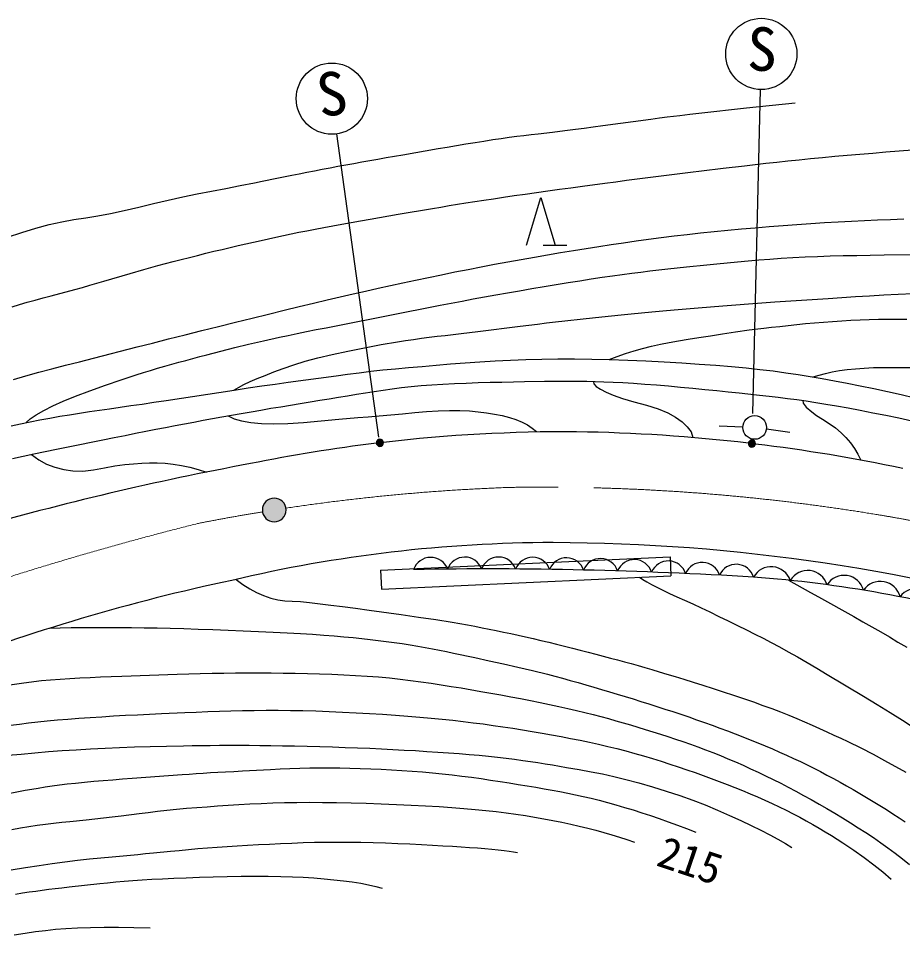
# Model space of a CAD drawing. Units: millimetres, scale not verified. Extents: x 40000 to 680000, y 20000 to 380000.
# Drawn here: x 349342 to 386586, y 291280 to 329886 of the extents above; entities that cross this region are included whole.
import ezdxf
from ezdxf.enums import TextEntityAlignment as Align

# ---------------------------------------------------------------- set-up
doc = ezdxf.new("R2010")
doc.units = ezdxf.units.MM
doc.header["$LTSCALE"] = 1000
doc.linetypes.add('CHAIN', pattern=[18.5, 12, -1.5, 3.5, -1.5])
for name, color, linetype, lineweight in [('M-BGD', 7, 'Continuous', 25), ('M-BMK', 2, 'CHAIN', 13), ('M-BMK-SRVR', 3, 'Continuous', 25), ('M-STR-STRC', 7, 'Continuous', 25)]:
    doc.layers.add(name, color=color, linetype=linetype, lineweight=lineweight)
doc.styles.add('ＭＳ ゴシック', font='')
doc.styles.get('ＭＳ ゴシック').set_extended_font_data('MS Gothic')

msp = doc.modelspace()

# ---------------------------------------------------------------- hatches: boundary and pattern name
at = {"layer": 'M-BGD'}
for points in [[(364720, 312003, 1), (364420, 312003, 0.41421), (364570, 311853, 0.41421)], [(380388, 311970, 0.99999), (380088, 311970, 0.41422), (380238, 311820, 0.41422)]]:
    msp.add_hatch(color=256, dxfattribs=at).paths.add_polyline_path(points)
at = {"layer": 'M-BMK-SRVR'}
msp.add_hatch(color=256, dxfattribs=at).paths.add_polyline_path([(360618, 309173, 1), (359618, 309173, 1)])

# ---------------------------------------------------------------- linework, layer by layer
at = {"layer": 'M-BGD'}
for p, q in [((371446, 320334), (372446, 320334)), ((379853, 312668), (378853, 312705)), ((380848, 312585), (381840, 312457)), ((364600, 306639), (376788, 307201)), ((376788, 307201), (376825, 306402)), ((364600, 306639), (364637, 305840)), ((364637, 305840), (376825, 306402))]:
    msp.add_line(p, q, dxfattribs=at)
for points in [[(348886, 320671), (349487, 320864), (350079, 321044), (350647, 321198), (351179, 321316), (351682, 321406), (352178, 321484), (352686, 321565), (353226, 321666), (353805, 321792), (354412, 321932), (355033, 322078), (355657, 322223), (356273, 322360), (356876, 322485), (357476, 322605), (358076, 322722), (358680, 322839), (359294, 322960), (359604, 323022), (360228, 323147), (360857, 323274), (361174, 323337), (361494, 323401), (361816, 323464), (362141, 323527), (362469, 323590), (362799, 323651), (363131, 323713), (363466, 323774), (363802, 323836), (364141, 323897), (364483, 323958), (364829, 324019), (365178, 324080), (365532, 324141), (367019, 324397), (367409, 324463), (367800, 324529), (368190, 324594), (368576, 324657), (368953, 324717), (369321, 324774), (369674, 324827), (370010, 324874), (370330, 324917), (370638, 324956), (370938, 324991), (371235, 325026), (371832, 325094), (372142, 325130), (372464, 325169), (372804, 325211), (373167, 325259), (373555, 325311), (373959, 325366), (375983, 325642), (376338, 325689), (376661, 325731), (377195, 325798), (377622, 325849), (378005, 325892), (380016, 326112), (382063, 326331)], [(349078, 317734), (349392, 317828), (349716, 317921), (350046, 318013), (350381, 318104), (350718, 318195), (351718, 318463), (352040, 318551), (352353, 318638), (352945, 318809), (354057, 319140), (354622, 319304), (355222, 319470), (355540, 319555), (355868, 319640), (356203, 319727), (356544, 319813), (356889, 319900), (357235, 319986), (357582, 320070), (357926, 320153), (358267, 320234), (358602, 320312), (358929, 320388), (359249, 320461), (359565, 320532), (359879, 320602), (360193, 320670), (360510, 320738), (360831, 320805), (361159, 320873), (361497, 320940), (361846, 321009), (362208, 321079), (362583, 321148), (362967, 321219), (363359, 321289), (363755, 321359), (364153, 321428), (364550, 321497), (365333, 321630), (366789, 321878), (367135, 321936), (367482, 321994), (367832, 322051), (368191, 322108), (368561, 322167), (368947, 322227), (369353, 322288), (369780, 322351), (370226, 322416), (370687, 322482), (371161, 322549), (371642, 322617), (372128, 322684), (372614, 322751), (373098, 322816), (374042, 322943), (374500, 323004), (374955, 323064), (375407, 323123), (375857, 323181), (376306, 323238), (376754, 323295), (377204, 323350), (377655, 323406), (378108, 323461), (379020, 323569), (379921, 323674), (380370, 323726), (380823, 323777), (381281, 323828), (381746, 323878), (382221, 323927), (382709, 323976), (383212, 324024), (383727, 324072), (384250, 324119), (384782, 324165), (385323, 324211), (385873, 324256), (386433, 324300), (387004, 324344)], [(370746, 320334), (371346, 322334), (371946, 320334)], [(349134, 314676), (349658, 314824), (350199, 314972), (350755, 315120), (351327, 315269), (351911, 315419), (352507, 315571), (354353, 316041), (354997, 316206), (355668, 316377), (356361, 316552), (357067, 316730), (357778, 316909), (358489, 317086), (359190, 317260), (359876, 317428), (360538, 317589), (361169, 317741), (361768, 317884), (362343, 318020), (362898, 318151), (363439, 318277), (363968, 318398), (364491, 318516), (365013, 318632), (365537, 318746), (366068, 318860), (366612, 318973), (367164, 319086), (367721, 319199), (368280, 319309), (368841, 319418), (369402, 319525), (369963, 319629), (370522, 319731), (371079, 319830), (371632, 319926), (372179, 320018), (372720, 320107), (373254, 320193), (373783, 320276), (374308, 320357), (374833, 320434), (375358, 320509), (375887, 320581), (376421, 320651), (376963, 320718), (377513, 320782), (378074, 320844), (378642, 320904), (379216, 320960), (379795, 321014), (380378, 321066), (380963, 321115), (381549, 321161), (382135, 321204), (382719, 321244), (383299, 321281), (383869, 321315), (384425, 321345), (384973, 321371), (385520, 321395), (386070, 321416), (386630, 321435)], [(349678, 312856), (349845, 313015), (350092, 313187), (350410, 313370), (350792, 313561), (351230, 313760), (351750, 313972), (352357, 314199), (353013, 314430), (353677, 314656), (354311, 314863), (354612, 314959), (354911, 315052), (355209, 315141), (355505, 315228), (355800, 315313), (356095, 315395), (356391, 315477), (356688, 315557), (356986, 315636), (357286, 315715), (357876, 315868), (358453, 316013), (359041, 316154), (359663, 316298), (360343, 316448), (360709, 316527), (361090, 316607), (361483, 316688), (361888, 316770), (362302, 316853), (362724, 316937), (367107, 317800), (367565, 317888), (368028, 317976), (368496, 318063), (368968, 318148), (369450, 318234), (369947, 318322), (370454, 318411), (370967, 318499), (371482, 318586), (371993, 318671), (372498, 318754), (372991, 318832), (373469, 318906), (373927, 318975), (374362, 319038), (374776, 319095), (375174, 319149), (375560, 319198), (375940, 319245), (376318, 319289), (376698, 319332), (377087, 319374), (377487, 319416), (378332, 319502), (378761, 319545), (379195, 319587), (379633, 319629), (380079, 319669), (380533, 319707), (380998, 319743), (381476, 319777), (381967, 319807), (382474, 319833), (382997, 319855), (383535, 319873), (384086, 319887), (384649, 319899), (385223, 319908), (385806, 319915), (388845, 319949)], [(358421, 314224), (358612, 314336), (358838, 314456), (359099, 314581), (359396, 314711), (359731, 314845), (360099, 314986), (360500, 315135), (360940, 315287), (361423, 315438), (361956, 315583), (362554, 315726), (363216, 315869), (363915, 316008), (364623, 316139), (365314, 316257), (365649, 316310), (365983, 316360), (366315, 316405), (366648, 316448), (366981, 316490), (367316, 316530), (367993, 316610), (368338, 316651), (368687, 316694), (370474, 316918), (370841, 316963), (371212, 317007), (371588, 317052), (371969, 317096), (372356, 317140), (373135, 317227), (373526, 317270), (373922, 317313), (374323, 317356), (374732, 317398), (375152, 317441), (375583, 317483), (376029, 317525), (376490, 317567), (376969, 317608), (377462, 317650), (377968, 317692), (378487, 317734), (379016, 317775), (379554, 317816), (380099, 317857), (380650, 317897), (381205, 317936), (382322, 318012), (383451, 318088), (384024, 318126), (384604, 318162), (385192, 318198), (385791, 318232), (386402, 318264), (387026, 318294)], [(374220, 315507), (374568, 315640), (374918, 315762), (375273, 315874), (375636, 315978), (376008, 316074), (376382, 316159), (376756, 316233), (377143, 316300), (377555, 316366), (378005, 316438), (378489, 316516), (379000, 316597), (379542, 316678), (380120, 316758), (380739, 316833), (381067, 316870), (381408, 316909), (381760, 316947), (382123, 316986), (382494, 317023), (382871, 317058), (383253, 317091), (383638, 317120), (384024, 317145), (384409, 317166), (384794, 317182), (385181, 317195), (385569, 317206), (385961, 317213), (386357, 317217), (386758, 317218)], [(349035, 312723), (349437, 312807), (349843, 312889), (350254, 312968), (350671, 313046), (351088, 313119), (351503, 313188), (351917, 313254), (352334, 313317), (352757, 313379), (353187, 313440), (354084, 313568), (354556, 313637), (355048, 313710), (355565, 313788), (358427, 314225), (359016, 314313), (359596, 314398), (360163, 314479), (360711, 314556), (362721, 314831), (363204, 314895), (363690, 314956), (364184, 315014), (364693, 315070), (365221, 315123), (365775, 315173), (366350, 315223), (366938, 315273), (367540, 315323), (368154, 315370), (368780, 315414), (369417, 315453), (370065, 315487), (370722, 315513), (371389, 315530), (372065, 315537), (372763, 315535), (373492, 315525), (374242, 315506), (375006, 315481), (375774, 315450), (376537, 315412), (377288, 315369), (378017, 315322), (378715, 315270), (379375, 315215), (379992, 315157), (380574, 315094), (381128, 315028), (381661, 314957), (382179, 314880), (382691, 314798), (383202, 314710), (383719, 314615), (384250, 314513), (384802, 314404), (385369, 314288), (385941, 314165), (386519, 314036), (387100, 313901)], [(382823, 314775), (383069, 314857), (383331, 314929), (383613, 314992), (383920, 315046), (384255, 315091), (384605, 315126), (384968, 315153), (385363, 315171), (385809, 315180), (386324, 315181), (386918, 315174)], [(349097, 311342), (349541, 311437), (349999, 311534), (350470, 311632), (350951, 311732), (351437, 311832), (351926, 311932), (352414, 312031), (352897, 312128), (353371, 312223), (353834, 312315), (354282, 312404), (354714, 312489), (355134, 312571), (355543, 312650), (355945, 312728), (356341, 312803), (356734, 312878), (357126, 312951), (357520, 313023), (357918, 313096), (358321, 313168), (358731, 313240), (359143, 313313), (359558, 313384), (359974, 313455), (360390, 313525), (360804, 313594), (361218, 313661), (361628, 313728), (362034, 313793), (362436, 313856), (362829, 313919), (363211, 313982), (363586, 314045), (363957, 314107), (364328, 314167), (364702, 314224), (365084, 314279), (365475, 314329), (365881, 314374), (366304, 314414), (366751, 314448), (367220, 314477), (367707, 314501), (368206, 314521), (368709, 314538), (369212, 314552), (369708, 314563), (370191, 314573), (370655, 314581), (371504, 314593), (371887, 314598), (372250, 314602), (372600, 314603), (372944, 314602), (373288, 314598), (373640, 314590), (374005, 314578), (374392, 314562), (374806, 314540), (375252, 314513), (375723, 314480), (376213, 314442), (376718, 314399), (377231, 314353), (377745, 314305), (378256, 314255), (378756, 314204), (379241, 314154), (379704, 314104), (380557, 314010), (380957, 313965), (381348, 313919), (381734, 313872), (382122, 313821), (382517, 313765), (382926, 313704), (383353, 313635), (383805, 313558), (384288, 313471), (384797, 313375), (385328, 313272), (385871, 313163), (386422, 313049), (386972, 312932)], [(373566, 314592), (373580, 314484), (373683, 314373), (373862, 314256), (374104, 314134), (374397, 314005), (374782, 313872), (375270, 313735), (375794, 313591), (376291, 313436), (376694, 313267), (377014, 313083), (377293, 312887), (377517, 312679), (377675, 312458), (377753, 312222)], [(382376, 313785), (382391, 313669), (382528, 313507), (382759, 313302), (382958, 313157), (383211, 312995), (383488, 312817), (383759, 312628), (383993, 312429), (384195, 312220), (384384, 311999), (384555, 311767), (384702, 311525), (384818, 311272)], [(358178, 313142), (358428, 313017), (358747, 312923), (359134, 312858), (359587, 312817), (360102, 312799), (360688, 312813), (361347, 312861), (362835, 313000), (363643, 313064), (364074, 313097), (364538, 313138), (365527, 313230), (366034, 313275), (366538, 313315), (367030, 313345), (367499, 313362), (367938, 313363), (368337, 313345), (368706, 313311), (369061, 313267), (369400, 313212), (369721, 313147), (370021, 313069), (370300, 312979), (370556, 312875), (370786, 312757), (370989, 312625), (371163, 312477)], [(349901, 311513), (350201, 311282), (350530, 311103), (350882, 310970), (351254, 310877), (351640, 310818), (352056, 310813), (352505, 310865), (352964, 310946), (353411, 311028), (353824, 311083), (354194, 311116), (354536, 311144), (354864, 311162), (355189, 311165), (355524, 311146), (355868, 311106), (356212, 311050), (356559, 310975), (356911, 310882), (357271, 310768)], [(358510, 306249), (358798, 306034), (359085, 305851), (359374, 305697), (359668, 305568), (359972, 305460), (360274, 305387), (360570, 305349), (360880, 305329), (361219, 305310), (361605, 305273), (362500, 305163), (363001, 305100), (363541, 305030), (364121, 304951), (365467, 304766), (366199, 304662), (366926, 304553), (367614, 304442), (367939, 304385), (368255, 304329), (368565, 304271), (368870, 304213), (369172, 304154), (369473, 304093), (369775, 304030), (370079, 303965), (370388, 303898), (370702, 303828), (371023, 303755), (371349, 303679), (371679, 303601), (372011, 303520), (372344, 303438), (372676, 303355), (373007, 303270), (373335, 303186), (373659, 303101), (373977, 303017), (374285, 302935), (374582, 302856), (374870, 302777), (375155, 302699), (375440, 302619), (375729, 302537), (376026, 302451), (376335, 302359), (376659, 302260), (377003, 302154), (377372, 302039), (377765, 301916), (378176, 301785), (378600, 301650), (379031, 301511), (379462, 301369), (379888, 301226), (380303, 301083), (380702, 300941), (381079, 300802), (381437, 300665), (381786, 300527), (382125, 300387), (382455, 300248), (382777, 300108), (383090, 299968), (383396, 299829), (383694, 299691), (383986, 299555), (384271, 299420), (384819, 299149), (385337, 298879), (385825, 298613), (386714, 298120)], [(375508, 306341), (375648, 306246), (375818, 306143), (376015, 306033), (376238, 305916), (376485, 305791), (376762, 305658), (377070, 305518), (377400, 305371), (377745, 305216), (378097, 305052), (378463, 304878), (378848, 304691), (379242, 304499), (379633, 304306), (380010, 304117), (380366, 303937), (380707, 303765), (381046, 303590), (381396, 303405), (381767, 303202), (382157, 302981), (382558, 302750), (382974, 302504), (383412, 302243), (384941, 301327), (385508, 300984), (386065, 300642), (386585, 300315), (387071, 299998)], [(381776, 306215), (382711, 305697), (383048, 305509), (384525, 304685), (384914, 304466), (385294, 304248), (385664, 304034), (386027, 303823), (386389, 303608), (386758, 303386)], [(350671, 304194), (351110, 304206), (351570, 304215), (352047, 304222), (352541, 304225), (353049, 304226), (353570, 304224), (354101, 304219), (354640, 304212), (355187, 304203), (355738, 304191), (356310, 304176), (356914, 304158), (357539, 304137), (358177, 304113), (358817, 304086), (359452, 304058), (360070, 304029), (360663, 303998), (361221, 303966), (361735, 303934), (362206, 303901), (362643, 303867), (363053, 303833), (363439, 303797), (363806, 303760), (364158, 303721), (364500, 303680), (364836, 303637), (365171, 303592), (365509, 303544), (365844, 303493), (366166, 303440), (366479, 303384), (366784, 303326), (367082, 303267), (367378, 303206), (367672, 303143), (368566, 302951), (369174, 302821), (369778, 302689), (370384, 302552), (370997, 302406), (371623, 302249), (371941, 302166), (372263, 302080), (372587, 301991), (372914, 301899), (373243, 301806), (373573, 301710), (373904, 301613), (374235, 301514), (374567, 301414), (374898, 301313), (375230, 301211), (375564, 301108), (375900, 301002), (376237, 300896), (376574, 300787), (376910, 300677), (377245, 300566), (377578, 300453), (377908, 300338), (378236, 300222), (378561, 300104), (378885, 299985), (379209, 299864), (379531, 299742), (379851, 299618), (380168, 299493), (380482, 299366), (380793, 299237), (381100, 299106), (381402, 298974), (381698, 298840), (381990, 298705), (382277, 298569), (382561, 298431), (382841, 298292), (383120, 298150), (383396, 298005), (383672, 297858), (383948, 297708), (384224, 297555), (384503, 297397), (384783, 297233), (385065, 297066), (385346, 296896), (385624, 296723), (385899, 296550), (386170, 296377), (386434, 296206), (386691, 296036)], [(348880, 301785), (349576, 301895), (350314, 301983), (350700, 302017), (351100, 302047), (351512, 302073), (351934, 302096), (352367, 302117), (352807, 302136), (353253, 302153), (353705, 302170), (356032, 302251), (356517, 302267), (357006, 302281), (357500, 302293), (357995, 302302), (358492, 302309), (358989, 302312), (359484, 302311), (359983, 302307), (360490, 302302), (361001, 302294), (361515, 302283), (362029, 302270), (362540, 302253), (363046, 302232), (363544, 302206), (364032, 302175), (364506, 302139), (364968, 302097), (365420, 302049), (365863, 301995), (366299, 301937), (366729, 301875), (367153, 301810), (367574, 301742), (367992, 301673), (368826, 301531), (369244, 301459), (369663, 301383), (370081, 301305), (370496, 301225), (370907, 301143), (371313, 301060), (371712, 300976), (372102, 300891), (372482, 300805), (372850, 300720), (373204, 300636), (373545, 300551), (373875, 300467), (374196, 300382), (374510, 300296), (374820, 300208), (375128, 300119), (375436, 300026), (375747, 299931), (376063, 299831), (376381, 299729), (376699, 299626), (377016, 299521), (377332, 299413), (377648, 299303), (377964, 299189), (378279, 299072), (378595, 298950), (378912, 298824), (379229, 298693), (379546, 298557), (379863, 298417), (380180, 298273), (380497, 298126), (380814, 297974), (381132, 297818), (381450, 297658), (381770, 297493), (382089, 297323), (382410, 297149), (382735, 296969), (383063, 296783), (383394, 296592), (383726, 296396), (384058, 296197), (384388, 295993), (384715, 295787), (385037, 295578), (385352, 295368), (385660, 295156), (385964, 294938), (386270, 294710), (386575, 294476), (386876, 294239)], [(349014, 300103), (349384, 300152), (349764, 300198), (350156, 300243), (350562, 300285), (350986, 300325), (351429, 300363), (351890, 300398), (352366, 300432), (352855, 300463), (353352, 300493), (353855, 300521), (354360, 300548), (354865, 300572), (355367, 300595), (356351, 300637), (356838, 300657), (357323, 300676), (357809, 300694), (358296, 300709), (358786, 300722), (359280, 300731), (359780, 300736), (360286, 300736), (360801, 300731), (361330, 300720), (361876, 300704), (362433, 300684), (362997, 300659), (363563, 300631), (364126, 300600), (364681, 300566), (365223, 300529), (365747, 300490), (366249, 300450), (366729, 300407), (367192, 300362), (367640, 300315), (368077, 300264), (368504, 300211), (368924, 300156), (369338, 300098), (369750, 300037), (370161, 299974), (370574, 299909), (370987, 299842), (371397, 299773), (371802, 299701), (372205, 299627), (372603, 299551), (372998, 299472), (373390, 299389), (373779, 299303), (374164, 299213), (374546, 299119), (374926, 299020), (375302, 298917), (375676, 298810), (376047, 298699), (376414, 298585), (376777, 298469), (377136, 298350), (377491, 298230), (377841, 298108), (378185, 297986), (378526, 297862), (378862, 297737), (379195, 297609), (379523, 297480), (379846, 297349), (380165, 297217), (380479, 297082), (380787, 296945), (381090, 296806), (381388, 296665), (381680, 296521), (381968, 296374), (382251, 296225), (382529, 296073), (382802, 295919), (383069, 295765), (383329, 295610), (383583, 295455), (383830, 295300), (384070, 295147), (384530, 294842), (384964, 294535), (385372, 294229), (385754, 293923), (386108, 293619)], [(348903, 298836), (349465, 298891), (350035, 298943), (350609, 298991), (351191, 299035), (351782, 299074), (352386, 299110), (352996, 299141), (353608, 299167), (354235, 299189), (354888, 299208), (355578, 299224), (356298, 299238), (356665, 299245), (357040, 299251), (357422, 299256), (357815, 299260), (358218, 299262), (358634, 299262), (359064, 299260), (359508, 299255), (359975, 299249), (360467, 299240), (360978, 299230), (361502, 299218), (362035, 299204), (362571, 299188), (363104, 299171), (363629, 299152), (364141, 299132), (364634, 299110), (365116, 299086), (365596, 299060), (366072, 299033), (366543, 299004), (367006, 298974), (367460, 298942), (367903, 298908), (368333, 298873), (368748, 298836), (369147, 298798), (369528, 298757), (369893, 298715), (370245, 298670), (370583, 298624), (370910, 298576), (371227, 298528), (371535, 298478), (371836, 298429), (372131, 298379), (372422, 298330), (372967, 298236), (373465, 298147), (373940, 298052), (374419, 297946), (374928, 297820), (375477, 297672), (376049, 297507), (376629, 297328), (377200, 297140), (377745, 296947), (378273, 296744), (378793, 296528), (379295, 296307), (379770, 296088), (380210, 295881), (380614, 295683), (380989, 295489), (381334, 295302), (381647, 295122), (381925, 294951)], [(348767, 297203), (349352, 297311), (349630, 297362), (349906, 297411), (350183, 297457), (350467, 297502), (350761, 297546), (351071, 297588), (351400, 297629), (351753, 297669), (352127, 297706), (352516, 297743), (352916, 297777), (353322, 297810), (353729, 297842), (354132, 297872), (356238, 298028), (356537, 298049), (356833, 298069), (357129, 298087), (357431, 298106), (357743, 298124), (358071, 298141), (358419, 298159), (358785, 298178), (359957, 298243), (360365, 298263), (360779, 298282), (361198, 298297), (361618, 298309), (362039, 298315), (362458, 298315), (362880, 298310), (363309, 298301), (363744, 298287), (364182, 298270), (364621, 298250), (365060, 298226), (365497, 298198), (365931, 298167), (366358, 298134), (366778, 298097), (367193, 298056), (367607, 298011), (368019, 297962), (368428, 297910), (368833, 297854), (369233, 297796), (369628, 297736), (370016, 297675), (370398, 297613), (370771, 297551), (371132, 297490), (371481, 297429), (371820, 297369), (372152, 297308), (372479, 297244), (372806, 297177), (373134, 297105), (373466, 297027), (373805, 296942), (374155, 296849), (374511, 296749), (374870, 296644), (375231, 296535), (375596, 296419), (375964, 296298), (376337, 296172), (376714, 296039), (377097, 295900), (377487, 295754), (377882, 295601)], [(349068, 295717), (349431, 295782), (349789, 295840), (350140, 295891), (350486, 295936), (350827, 295978), (351168, 296016), (351509, 296052), (352202, 296124), (352558, 296162), (352924, 296203), (353296, 296247), (353669, 296293), (354426, 296387), (354811, 296434), (355203, 296480), (355602, 296524), (356009, 296566), (356427, 296605), (356854, 296640), (357290, 296672), (357731, 296704), (358177, 296735), (358632, 296764), (359095, 296790), (359569, 296812), (360055, 296831), (360554, 296846), (361067, 296855), (361596, 296858), (362153, 296855), (362744, 296847), (363359, 296835), (363990, 296818), (364628, 296796), (365263, 296771), (365887, 296743), (366491, 296711), (367065, 296677), (367600, 296640), (368100, 296600), (368577, 296557), (369032, 296512), (369469, 296463), (369890, 296410), (370298, 296355), (370696, 296295), (371087, 296232), (371473, 296165), (371858, 296094), (372237, 296019), (372607, 295940), (372968, 295857), (373321, 295771), (373665, 295681), (374002, 295587), (374333, 295490), (374657, 295388), (374976, 295283), (375289, 295174)], [(349033, 294018), (349637, 294114), (350212, 294199), (350765, 294276), (351305, 294347), (351840, 294413), (352345, 294471), (352816, 294520), (353287, 294564), (354377, 294663), (354699, 294693), (355035, 294726), (355748, 294797), (356122, 294833), (356506, 294869), (356900, 294904), (357303, 294937), (357713, 294968), (358130, 294996), (358558, 295022), (358999, 295048), (359453, 295074), (359915, 295098), (360386, 295121), (360862, 295141), (361341, 295158), (361821, 295171), (362301, 295179), (362778, 295183), (363264, 295180), (363768, 295172), (364283, 295159), (364803, 295143), (365320, 295123), (365827, 295101), (366318, 295077), (366786, 295053), (367223, 295029), (367623, 295006), (367994, 294983), (368347, 294959), (368681, 294933), (368994, 294907), (369285, 294879), (369553, 294851), (369796, 294823), (370013, 294794), (370202, 294765), (370363, 294736)], [(349218, 292990), (349517, 293037), (349802, 293079), (350078, 293119), (350350, 293156), (350621, 293191), (350896, 293225), (351180, 293259), (351478, 293292), (352767, 293433), (353099, 293468), (353441, 293502), (353796, 293534), (354167, 293565), (354557, 293592), (354971, 293617), (355411, 293639), (355891, 293659), (356414, 293678), (356970, 293697), (357548, 293714), (358137, 293728), (358727, 293738), (359307, 293743), (359867, 293742), (360396, 293734), (360883, 293718), (361341, 293696), (361786, 293668), (362218, 293636), (362634, 293597), (363031, 293553), (363407, 293503), (363762, 293447), (364091, 293385), (364394, 293316), (364668, 293240)], [(349170, 291280), (349625, 291349), (350064, 291410), (350481, 291462), (350900, 291506), (351345, 291541), (351839, 291567), (352380, 291585), (352951, 291593), (353558, 291593), (354205, 291585), (354896, 291567)]]:
    msp.add_lwpolyline(points, dxfattribs=at)
for points in [[(364720, 312003, 1), (364420, 312003, 0.41421), (364570, 311853, 0.41421)], [(380388, 311970, 0.99999), (380088, 311970, 0.41422), (380238, 311820, 0.41422)]]:
    msp.add_lwpolyline(points, format="xyb", close=True, dxfattribs=at)
msp.add_circle((380352, 312649), 500, dxfattribs=at)
for centre, radius, start, end in [((372417, 245886), 66581, 89.62454, 96.63962), ((371752, 240826), 71648, 83.31771, 89.11883), ((372417, 245886), 66581, 96.89779, 101.52614), ((371752, 240826), 71648, 78.05082, 83.07781), ((381874, 188344), 124872, 100.502, 106.05725), ((371941, 248791), 59007, 90.07734, 103.33467), ((371669, 229162), 78636, 73.0896, 89.85946), ((366709, 306413), 762, 20.7046, 160.7246), ((368139, 306425), 762, 20.2597, 160.2797), ((369569, 306426), 762, 19.8147, 159.8348), ((370999, 306416), 762, 19.3698, 159.3898), ((372428, 306395), 762, 18.9249, 158.9449), ((373858, 306363), 762, 18.4799, 158.5), ((375287, 306320), 762, 18.035, 158.055), ((376716, 306265), 762, 17.5901, 157.6101), ((378144, 306200), 762, 17.1451, 157.1652), ((369006, 122304), 184385, 86.48773, 90.93708), ((379572, 306123), 762, 16.7002, 156.7202), ((381048, 305929), 853, 19.0091, 150.9933), ((382587, 305770), 853, 17.2514, 149.2356), ((375883, 223831), 84226, 102.0275, 110.92904), ((376651, 255668), 50806, 73.5764, 85.88), ((384121, 305565), 853, 15.4937, 147.4779), ((385648, 305312), 853, 13.7361, 145.7203), ((387166, 305013), 853, 11.9784, 143.9626)]:
    msp.add_arc(centre, radius, start, end, dxfattribs=at)
at = {"layer": 'M-BMK'}
for centre, radius, start, end in [((372993, 227052), 83124, 92.02816, 98.56604), ((371417, 223673), 86461, 80.61578, 90.90504), ((372993, 227052), 83124, 99.25533, 101.17274), ((374489, 242324), 67560, 72.5951, 80.60675), ((390719, 174249), 138546, 104.13446, 108.22786)]:
    msp.add_arc(centre, radius, start, end, dxfattribs=at)
at = {"layer": 'M-BMK-SRVR'}
msp.add_lwpolyline([(360618, 309173, 1), (359618, 309173, 1)], format="xyb", close=True, dxfattribs=at)
at = {"layer": 'M-STR-STRC'}
for p, q in [((380269, 313241), (380597, 326886)), ((364530, 312244), (362752, 325018))]:
    msp.add_line(p, q, dxfattribs=at)
for centre in [(380633, 328386), (362545, 326503)]:
    msp.add_circle(centre, 1500, dxfattribs=at)

# ---------------------------------------------------------------- texts
at = {"layer": 'M-BGD', "style": 'ＭＳ ゴシック'}
msp.add_text('215', height=1320, rotation=341.428, dxfattribs=at).set_placement((376030, 293835), align=Align.BOTTOM_LEFT)
at = {"layer": 'M-STR-STRC', "style": 'ＭＳ ゴシック'}
for rotation, p in [(358.563, (380629, 327125)), (7.868, (362745, 325258))]:
    msp.add_text('S', height=1833, rotation=rotation, dxfattribs=at).set_placement(p, align=Align.BOTTOM_CENTER)

doc.saveas('drawing.dxf')
